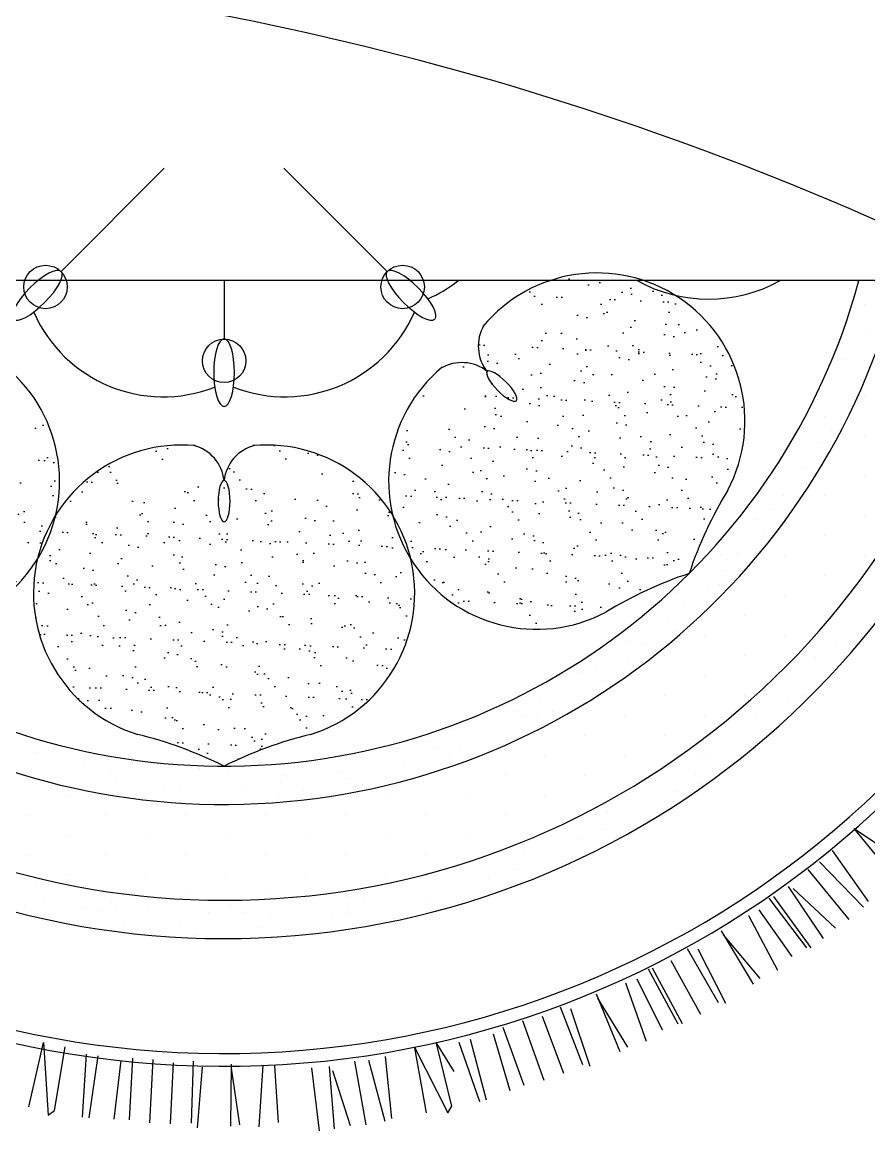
# Model space of a CAD drawing. Header units: inches. Extents: x 11.4 to 53.9, y 13.7 to 38.5.
# Drawn here: x 40.79 to 41.454, y 27.509 to 28.378 of the extents above; entities that cross this region are included whole.
import ezdxf

# ---------------------------------------------------------------- set-up
doc = ezdxf.new("R2010")
doc.units = ezdxf.units.IN
doc.header["$MEASUREMENT"] = 0
doc.layers.add('02', color=2, linetype='Continuous')
doc.layers.add('1', color=1, linetype='Continuous')
pattern_1 = [(97.5, (36.244365, -28.553754), (0.02113902, 0.019800588), [0, -0.022836538, 0, -0.025540865, 0, -0.024414062]), (127.5, (36.244365, -28.553754), (0.01117995, 0.048782748), [0, -0.0123197115, 0, -0.020582933, 0, -0.00788762]), (167.5, (36.257432, -28.566821), (-0.033023276, 0.033143515), [0, -0.007512019, 0, -0.027043269, 0, -0.03530649]), (177.5, (36.257432, -28.56682), (-0.02261181, 0.04125996), [0, -0.00375601, 0, -0.017728365, 0, -0.020282452])]

msp = doc.modelspace()

# ---------------------------------------------------------------- hatches: boundary and pattern name
at = {"layer": '1'}
h = msp.add_hatch(dxfattribs=at)
h.set_pattern_fill('AR-SAND', color=256, scale=0.016026, angle=135, style=0)
h.set_pattern_definition(pattern_1)
edge = h.paths.add_edge_path()
edge.add_ellipse((40.73025, 28.09273), major_axis=(-0.01147, -0.01147), ratio=0.285714, start_angle=0, end_angle=180)
edge.add_ellipse((40.73025, 28.09273), major_axis=(-0.01147, -0.01147), ratio=0.285714, start_angle=-180, end_angle=0, ccw=False)
edge.add_ellipse((40.76168, 28.07932), major_axis=(-0.02255, -0.02255), ratio=1, start_angle=194.28791, end_angle=263.74494, ccw=False)
edge.add_ellipse((40.7029, 28.01815), major_axis=(-0.0821, -0.0821), ratio=1, start_angle=121.77938, end_angle=184.72393, ccw=False)
edge.add_ellipse((40.91464, 27.93044), major_axis=(0.0821, -0.0821), ratio=1, start_angle=193.22062, end_angle=211.77938)
edge.add_ellipse((40.7029, 28.01815), major_axis=(-0.0821, -0.0821), ratio=1, start_angle=17.15727, end_angle=103.22062, ccw=False)
edge.add_ellipse((40.48325, 27.64416), major_axis=(0.2247, -0.2247), ratio=1, start_angle=103.62883, end_angle=116.64845)
edge.add_line((40.5833, 27.94577), (40.71878, 28.08126))
edge = h.paths.add_edge_path()
edge.add_ellipse((40.28169, 27.84572), major_axis=(-0.2247, -0.2247), ratio=1, start_angle=153.35155, end_angle=166.37117)
edge.add_ellipse((40.65567, 28.06538), major_axis=(0.0821, -0.0821), ratio=1, start_angle=166.77938, end_angle=252.84273, ccw=False)
edge.add_ellipse((40.56797, 28.27712), major_axis=(0.0821, -0.0821), ratio=1, start_angle=-31.77938, end_angle=-13.22062)
edge.add_ellipse((40.65567, 28.06538), major_axis=(-0.0821, -0.0821), ratio=1, start_angle=175.27607, end_angle=238.22062, ccw=False)
edge.add_ellipse((40.71684, 28.12415), major_axis=(0.02255, -0.02255), ratio=1, start_angle=6.25506, end_angle=75.71209, ccw=False)
edge.add_ellipse((40.73025, 28.09273), major_axis=(-0.01147, -0.01147), ratio=0.285714, start_angle=180, end_angle=360)
edge.add_ellipse((40.73025, 28.09273), major_axis=(-0.01147, -0.01147), ratio=0.285714, start_angle=0, end_angle=180, ccw=False)
edge.add_line((40.71878, 28.08126), (40.5833, 27.94577))
h = msp.add_hatch(dxfattribs=at)
h.set_pattern_fill('AR-SAND', color=256, scale=0.016026, angle=135, style=0)
h.set_pattern_definition(pattern_1)
edge = h.paths.add_edge_path()
edge.add_ellipse((41.16583, 28.09273), major_axis=(0.01147, -0.01147), ratio=0.285714, start_angle=0, end_angle=180)
edge.add_ellipse((41.16583, 28.09273), major_axis=(0.01147, -0.01147), ratio=0.285714, start_angle=-180, end_angle=0, ccw=False)
edge.add_ellipse((41.17924, 28.12415), major_axis=(-0.02255, -0.02255), ratio=1, start_angle=284.28791, end_angle=353.74494, ccw=False)
edge.add_ellipse((41.2404, 28.06538), major_axis=(0.0821, -0.0821), ratio=1, start_angle=121.77938, end_angle=184.72393, ccw=False)
edge.add_ellipse((41.32811, 28.27712), major_axis=(-0.0821, -0.0821), ratio=1, start_angle=13.22062, end_angle=31.77938)
edge.add_ellipse((41.2404, 28.06538), major_axis=(0.0821, -0.0821), ratio=1, start_angle=17.15727, end_angle=103.22062, ccw=False)
edge.add_ellipse((41.61439, 27.84572), major_axis=(0.2247, -0.2247), ratio=1, start_angle=193.62883, end_angle=206.64845)
edge.add_line((41.31278, 27.94577), (41.1773, 28.08126))
edge = h.paths.add_edge_path()
edge.add_ellipse((41.41283, 27.64416), major_axis=(0.2247, -0.2247), ratio=1, start_angle=153.35155, end_angle=166.37117)
edge.add_ellipse((41.19318, 28.01815), major_axis=(-0.0821, -0.0821), ratio=1, start_angle=346.77938, end_angle=432.84273, ccw=False)
edge.add_ellipse((40.98143, 27.93044), major_axis=(0.0821, -0.0821), ratio=1, start_angle=58.22062, end_angle=76.77938)
edge.add_ellipse((41.19318, 28.01815), major_axis=(-0.0821, -0.0821), ratio=1, start_angle=265.27607, end_angle=328.22062, ccw=False)
edge.add_ellipse((41.1344, 28.07932), major_axis=(0.02255, -0.02255), ratio=1, start_angle=96.25506, end_angle=165.71209, ccw=False)
edge.add_ellipse((41.16583, 28.09273), major_axis=(0.01147, -0.01147), ratio=0.285714, start_angle=180, end_angle=360)
edge.add_ellipse((41.16583, 28.09273), major_axis=(0.01147, -0.01147), ratio=0.285714, start_angle=0, end_angle=180, ccw=False)
edge.add_line((41.1773, 28.08126), (41.31278, 27.94577))
h = msp.add_hatch(dxfattribs=at)
h.set_pattern_fill('AR-SAND', color=256, scale=0.016026, angle=135, style=0)
h.set_pattern_definition(pattern_1)
edge = h.paths.add_edge_path()
edge.add_ellipse((40.94804, 28.00251), major_axis=(0, -0.01622), ratio=0.285714, start_angle=0, end_angle=180)
edge.add_ellipse((40.94804, 28.00251), major_axis=(0, -0.01622), ratio=0.285714, start_angle=180, end_angle=360, ccw=False)
edge.add_ellipse((40.97974, 28.01526), major_axis=(0.02255, -0.02255), ratio=1, start_angle=149.28791, end_angle=218.74494, ccw=False)
edge.add_ellipse((40.98143, 27.93044), major_axis=(0.0821, -0.0821), ratio=1, start_angle=76.77938, end_angle=139.72393, ccw=False)
edge.add_ellipse((41.19318, 28.01815), major_axis=(0.0821, -0.0821), ratio=1, start_angle=238.22062, end_angle=256.77938)
edge.add_ellipse((40.98143, 27.93044), major_axis=(-0.0821, -0.0821), ratio=1, start_angle=62.15727, end_angle=148.22062, ccw=False)
edge.add_ellipse((41.09056, 27.51068), major_axis=(-0.2247, -0.2247), ratio=1, start_angle=238.62883, end_angle=251.64845)
edge.add_line((40.94804, 27.79469), (40.94804, 27.9863))
edge = h.paths.add_edge_path()
edge.add_ellipse((40.80551, 27.51068), major_axis=(-0.2247, -0.2247), ratio=1, start_angle=198.35155, end_angle=211.37117)
edge.add_ellipse((40.91464, 27.93044), major_axis=(-0.0821, -0.0821), ratio=1, start_angle=301.77938, end_angle=387.84273, ccw=False)
edge.add_ellipse((40.7029, 28.01815), major_axis=(0.0821, -0.0821), ratio=1, start_angle=13.22062, end_angle=31.77938)
edge.add_ellipse((40.91464, 27.93044), major_axis=(0.0821, -0.0821), ratio=1, start_angle=130.27607, end_angle=193.22062, ccw=False)
edge.add_ellipse((40.91634, 28.01526), major_axis=(-0.02255, -0.02255), ratio=1, start_angle=141.25506, end_angle=210.71209, ccw=False)
edge.add_ellipse((40.94804, 28.00251), major_axis=(0, -0.01622), ratio=0.285714, start_angle=180, end_angle=360)
edge.add_ellipse((40.94804, 28.00251), major_axis=(0, -0.01622), ratio=0.285714, start_angle=0, end_angle=180, ccw=False)
edge.add_line((40.94804, 27.9863), (40.94804, 27.79469))

# ---------------------------------------------------------------- linework, layer by layer
at = {"layer": '02'}
for p, q in [((42.06965, 28.17545, 0.34286), (40.72751, 28.17545, 0.34286)), ((41.4749, 27.70571, 0.34286), (41.44214, 27.74577, 0.34286)), ((41.40586, 27.71368, 0.34286), (41.43787, 27.67439, 0.34286)), ((41.37904, 27.69245, 0.34286), (41.40823, 27.65231, 0.34286)), ((41.39435, 27.69871, 0.34286), (41.42751, 27.66774, 0.34286)), ((41.37518, 27.69127, 0.34286), (41.40467, 27.65215, 0.34286)), ((41.35928, 27.6777, 0.34286), (41.38202, 27.63482, 0.34286)), ((41.36319, 27.62369, 0.34286), (41.33807, 27.6655, 0.34286)), ((41.31129, 27.65157, 0.34286), (41.33543, 27.60933, 0.34286)), ((41.29846, 27.64217, 0.34286), (41.3216, 27.60031, 0.34286)), ((41.28064, 27.63575, 0.34286), (41.30395, 27.59267, 0.34286)), ((41.26289, 27.6247, 0.34286), (41.27898, 27.57891, 0.34286)), ((41.25869, 27.57072, 0.34286), (41.24009, 27.61581, 0.34286)), ((41.21154, 27.60604, 0.34286), (41.2291, 27.56067, 0.34286)), ((41.19745, 27.59866, 0.34286), (41.21408, 27.55381, 0.34286)), ((41.18342, 27.54414, 0.34286), (41.1669, 27.58979, 0.34286)), ((41.14103, 27.58056, 0.34286), (41.15359, 27.53305, 0.34286)), ((40.7948, 27.52763, 0.34286), (40.80644, 27.57806, 0.34286)), ((40.81502, 27.52471, 0.34286), (40.82331, 27.57453, 0.34286)), ((41.10677, 27.52276, 0.34286), (41.09774, 27.57372, 0.34286)), ((41.12652, 27.52798, 0.34286), (41.11465, 27.57708, 0.34286)), ((41.13211, 27.5782, 0.34286), (41.14839, 27.53167, 0.34286)), ((40.83982, 27.56873, 0.34286), (40.83659, 27.51954, 0.34286)), ((40.84895, 27.56741, 0.34286), (40.84191, 27.51877, 0.34286)), ((40.8737, 27.5173, 0.34286), (40.87636, 27.56577, 0.34286)), ((40.90795, 27.56198, 0.34286), (40.9057, 27.5142, 0.34286)), ((40.9238, 27.56326, 0.34286), (40.9222, 27.51463, 0.34286)), ((41.05042, 27.56343, 0.34286), (41.05917, 27.5135, 0.34286)), ((40.95337, 27.51229, 0.34286), (40.95391, 27.56107, 0.34286)), ((40.97837, 27.56033, 0.34286), (40.97524, 27.5119, 0.34286)), ((41.01664, 27.55799, 0.34286), (41.02251, 27.50871, 0.34286)), ((41.03306, 27.55598, 0.34286), (41.04688, 27.51277, 0.34286)), ((41.12346, 27.52273, 0.34286), (41.12652, 27.52798, 0.34286)), ((40.81014, 27.52107, 0.34286), (40.81502, 27.52471, 0.34286))]:
    msp.add_line(p, q, dxfattribs=at)
msp.add_arc((40.4919, 26.03616, 0.34286), 2.39101, 63.47275, 86.2716, dxfattribs=at)
at = {"layer": '1'}
for p, q in [((40.90113, 28.26361, 0.34286), (40.82071, 28.18319, 0.34286)), ((40.99494, 28.26361, 0.34286), (41.07537, 28.18319, 0.34286)), ((40.94804, 28.17545, 0.34286), (40.94804, 28.13045, 0.34286)), ((41.45016, 28.15665, 0.34286), (41.45016, 28.15665, 0.34286)), ((41.45088, 28.13557, 0.34286), (41.45088, 28.13557, 0.34286)), ((41.4351, 28.11351, 0.34286), (41.4351, 28.11351, 0.34286)), ((41.42364, 28.10321, 0.34286), (41.42364, 28.10321, 0.34286)), ((41.45008, 28.08497, 0.34286), (41.45008, 28.08497, 0.34286)), ((41.41916, 28.0692, 0.34286), (41.41916, 28.0692, 0.34286)), ((41.42456, 28.05883, 0.34286), (41.42456, 28.05883, 0.34286)), ((41.41648, 28.04884, 0.34286), (41.41648, 28.04884, 0.34286)), ((41.45008, 28.05367, 0.34286), (41.45008, 28.05367, 0.34286)), ((41.41477, 28.0358, 0.34286), (41.41477, 28.0358, 0.34286)), ((41.40139, 28.02863, 0.34286), (41.40139, 28.02863, 0.34286)), ((41.45008, 28.02237, 0.34286), (41.45008, 28.02237, 0.34286)), ((41.38696, 28.0068, 0.34286), (41.38696, 28.0068, 0.34286)), ((41.41878, 28.00672, 0.34286), (41.41878, 28.00672, 0.34286)), ((41.36538, 27.98833, 0.34286), (41.36538, 27.98833, 0.34286)), ((41.37662, 27.99635, 0.34286), (41.37662, 27.99635, 0.34286)), ((41.45008, 27.99107, 0.34286), (41.45008, 27.99107, 0.34286)), ((41.37211, 27.97777, 0.34286), (41.37211, 27.97777, 0.34286)), ((41.41878, 27.97542, 0.34286), (41.41878, 27.97542, 0.34286)), ((41.3507, 27.96258, 0.34286), (41.3507, 27.96258, 0.34286)), ((41.33792, 27.96107, 0.34286), (41.33792, 27.96107, 0.34286)), ((41.34215, 27.95645, 0.34286), (41.34215, 27.95645, 0.34286)), ((41.38748, 27.95977, 0.34286), (41.38748, 27.95977, 0.34286)), ((41.45008, 27.95977, 0.34286), (41.45008, 27.95977, 0.34286)), ((41.34103, 27.94837, 0.34286), (41.34103, 27.94837, 0.34286)), ((41.33694, 27.93712, 0.34286), (41.33694, 27.93712, 0.34286)), ((41.35618, 27.94412, 0.34286), (41.35618, 27.94412, 0.34286)), ((41.41878, 27.94412, 0.34286), (41.41878, 27.94412, 0.34286)), ((41.30254, 27.93058, 0.34286), (41.30254, 27.93058, 0.34286)), ((41.32753, 27.93238, 0.34286), (41.32753, 27.93238, 0.34286)), ((41.38748, 27.92847, 0.34286), (41.38748, 27.92847, 0.34286)), ((41.30927, 27.92002, 0.34286), (41.30927, 27.92002, 0.34286)), ((41.35618, 27.91282, 0.34286), (41.35618, 27.91282, 0.34286)), ((41.41878, 27.91282, 0.34286), (41.41878, 27.91282, 0.34286)), ((41.29598, 27.90758, 0.34286), (41.29598, 27.90758, 0.34286)), ((41.26628, 27.89281, 0.34286), (41.26628, 27.89281, 0.34286)), ((41.30276, 27.9001, 0.34286), (41.30276, 27.9001, 0.34286)), ((41.32488, 27.89717, 0.34286), (41.32488, 27.89717, 0.34286)), ((41.38748, 27.89717, 0.34286), (41.38748, 27.89717, 0.34286)), ((41.44751, 27.89537, 0.34286), (41.44751, 27.89537, 0.34286)), ((41.27818, 27.89061, 0.34286), (41.27818, 27.89061, 0.34286)), ((41.42795, 27.89013, 0.34286), (41.42795, 27.89013, 0.34286)), ((41.26456, 27.87977, 0.34286), (41.26456, 27.87977, 0.34286)), ((41.29358, 27.88152, 0.34286), (41.29358, 27.88152, 0.34286)), ((41.35618, 27.88152, 0.34286), (41.35618, 27.88152, 0.34286)), ((41.41201, 27.88021, 0.34286), (41.41201, 27.88021, 0.34286)), ((41.43467, 27.87957, 0.34286), (41.43467, 27.87957, 0.34286)), ((41.2286, 27.86791, 0.34286), (41.2286, 27.86791, 0.34286)), ((41.2397, 27.87282, 0.34286), (41.2397, 27.87282, 0.34286)), ((41.39254, 27.86699, 0.34286), (41.39254, 27.86699, 0.34286)), ((41.24694, 27.86184, 0.34286), (41.24694, 27.86184, 0.34286)), ((41.32488, 27.86587, 0.34286), (41.32488, 27.86587, 0.34286)), ((41.25117, 27.85723, 0.34286), (41.25117, 27.85723, 0.34286)), ((41.29358, 27.85022, 0.34286), (41.29358, 27.85022, 0.34286)), ((41.35618, 27.85022, 0.34286), (41.35618, 27.85022, 0.34286)), ((41.40359, 27.85017, 0.34286), (41.40359, 27.85017, 0.34286)), ((41.19561, 27.84849, 0.34286), (41.19561, 27.84849, 0.34286)), ((41.38986, 27.84663, 0.34286), (41.38986, 27.84663, 0.34286)), ((41.17793, 27.83789, 0.34286), (41.17793, 27.83789, 0.34286)), ((41.18216, 27.83328, 0.34286), (41.18216, 27.83328, 0.34286)), ((41.19389, 27.83546, 0.34286), (41.19389, 27.83546, 0.34286)), ((41.20543, 27.83771, 0.34286), (41.20543, 27.83771, 0.34286)), ((41.26228, 27.83457, 0.34286), (41.26228, 27.83457, 0.34286)), ((41.32488, 27.83457, 0.34286), (41.32488, 27.83457, 0.34286)), ((41.35017, 27.83298, 0.34286), (41.35017, 27.83298, 0.34286)), ((41.3651, 27.83238, 0.34286), (41.3651, 27.83238, 0.34286)), ((41.38815, 27.8336, 0.34286), (41.38815, 27.8336, 0.34286)), ((41.12762, 27.82453, 0.34286), (41.12762, 27.82453, 0.34286)), ((41.10892, 27.81394, 0.34286), (41.10892, 27.81394, 0.34286)), ((41.17685, 27.81507, 0.34286), (41.17685, 27.81507, 0.34286)), ((41.23098, 27.81892, 0.34286), (41.23098, 27.81892, 0.34286)), ((41.29358, 27.81892, 0.34286), (41.29358, 27.81892, 0.34286)), ((41.37183, 27.82182, 0.34286), (41.37183, 27.82182, 0.34286)), ((41.08416, 27.80858, 0.34286), (41.08416, 27.80858, 0.34286)), ((41.11315, 27.80933, 0.34286), (41.11315, 27.80933, 0.34286)), ((41.13241, 27.80701, 0.34286), (41.13241, 27.80701, 0.34286)), ((40.80091, 27.80516, 0.34286), (40.80091, 27.80516, 0.34286)), ((40.83884, 27.79824, 0.34286), (40.83884, 27.79824, 0.34286)), ((41.12494, 27.80417, 0.34286), (41.12494, 27.80417, 0.34286)), ((41.19968, 27.80327, 0.34286), (41.19968, 27.80327, 0.34286)), ((41.26228, 27.80327, 0.34286), (41.26228, 27.80327, 0.34286)), ((41.3192, 27.80232, 0.34286), (41.3192, 27.80232, 0.34286)), ((41.3254, 27.8007, 0.34286), (41.3254, 27.8007, 0.34286)), ((40.85911, 27.7888, 0.34286), (40.85911, 27.7888, 0.34286)), ((40.92898, 27.793, 0.34286), (40.92898, 27.793, 0.34286)), ((41.03992, 27.78999, 0.34286), (41.03992, 27.78999, 0.34286)), ((41.08979, 27.79533, 0.34286), (41.08979, 27.79533, 0.34286)), ((41.31748, 27.78928, 0.34286), (41.31748, 27.78928, 0.34286)), ((41.34074, 27.79241, 0.34286), (41.34074, 27.79241, 0.34286)), ((40.81701, 27.7827, 0.34286), (40.81701, 27.7827, 0.34286)), ((40.8627, 27.78207, 0.34286), (40.8627, 27.78207, 0.34286)), ((40.91351, 27.77954, 0.34286), (40.91351, 27.77954, 0.34286)), ((40.95095, 27.78782, 0.34286), (40.95095, 27.78782, 0.34286)), ((40.99248, 27.78295, 0.34286), (40.99248, 27.78295, 0.34286)), ((40.99533, 27.7872, 0.34286), (40.99533, 27.7872, 0.34286)), ((41.04415, 27.78538, 0.34286), (41.04415, 27.78538, 0.34286)), ((41.05696, 27.78022, 0.34286), (41.05696, 27.78022, 0.34286)), ((41.10578, 27.78762, 0.34286), (41.10578, 27.78762, 0.34286)), ((41.16838, 27.78762, 0.34286), (41.16838, 27.78762, 0.34286)), ((41.23098, 27.78762, 0.34286), (41.23098, 27.78762, 0.34286)), ((41.32103, 27.78098, 0.34286), (41.32103, 27.78098, 0.34286)), ((40.82408, 27.77197, 0.34286), (40.82408, 27.77197, 0.34286)), ((40.90154, 27.77802, 0.34286), (40.90154, 27.77802, 0.34286)), ((40.96176, 27.77797, 0.34286), (40.96176, 27.77797, 0.34286)), ((41.01, 27.77639, 0.34286), (41.01, 27.77639, 0.34286)), ((41.0513, 27.77754, 0.34286), (41.0513, 27.77754, 0.34286)), ((41.07448, 27.77197, 0.34286), (41.07448, 27.77197, 0.34286)), ((41.13708, 27.77197, 0.34286), (41.13708, 27.77197, 0.34286)), ((41.19968, 27.77197, 0.34286), (41.19968, 27.77197, 0.34286)), ((41.30226, 27.77462, 0.34286), (41.30226, 27.77462, 0.34286)), ((40.97091, 27.76604, 0.34286), (40.97091, 27.76604, 0.34286)), ((40.99077, 27.76991, 0.34286), (40.99077, 27.76991, 0.34286)), ((41.25124, 27.7685, 0.34286), (41.25124, 27.7685, 0.34286)), ((41.29949, 27.76692, 0.34286), (41.29949, 27.76692, 0.34286)), ((40.79278, 27.75632, 0.34286), (40.79278, 27.75632, 0.34286)), ((40.85538, 27.75632, 0.34286), (40.85538, 27.75632, 0.34286)), ((40.91798, 27.75632, 0.34286), (40.91798, 27.75632, 0.34286)), ((40.98058, 27.75632, 0.34286), (40.98058, 27.75632, 0.34286)), ((41.04318, 27.75632, 0.34286), (41.04318, 27.75632, 0.34286)), ((41.10578, 27.75632, 0.34286), (41.10578, 27.75632, 0.34286)), ((41.16838, 27.75632, 0.34286), (41.16838, 27.75632, 0.34286)), ((41.24853, 27.758, 0.34286), (41.24853, 27.758, 0.34286)), ((41.24681, 27.74497, 0.34286), (41.24681, 27.74497, 0.34286)), ((41.44214, 27.74577, 0.34286), (41.48948, 27.71383, 0.34286)), ((40.82408, 27.74067, 0.34286), (40.82408, 27.74067, 0.34286)), ((40.88668, 27.74067, 0.34286), (40.88668, 27.74067, 0.34286)), ((40.94928, 27.74067, 0.34286), (40.94928, 27.74067, 0.34286)), ((41.01188, 27.74067, 0.34286), (41.01188, 27.74067, 0.34286)), ((41.07448, 27.74067, 0.34286), (41.07448, 27.74067, 0.34286)), ((41.13708, 27.74067, 0.34286), (41.13708, 27.74067, 0.34286)), ((41.22807, 27.73831, 0.34286), (41.22807, 27.73831, 0.34286)), ((41.18054, 27.73404, 0.34286), (41.18054, 27.73404, 0.34286)), ((41.18302, 27.73308, 0.34286), (41.18302, 27.73308, 0.34286)), ((41.4534, 27.68851, 0.34286), (41.42529, 27.72863, 0.34286)), ((40.79278, 27.72502, 0.34286), (40.79278, 27.72502, 0.34286)), ((40.85538, 27.72502, 0.34286), (40.85538, 27.72502, 0.34286)), ((40.91798, 27.72502, 0.34286), (40.91798, 27.72502, 0.34286)), ((40.98058, 27.72502, 0.34286), (40.98058, 27.72502, 0.34286)), ((41.04318, 27.72502, 0.34286), (41.04318, 27.72502, 0.34286)), ((41.10578, 27.72502, 0.34286), (41.10578, 27.72502, 0.34286)), ((41.18344, 27.72653, 0.34286), (41.18344, 27.72653, 0.34286)), ((41.41509, 27.71961, 0.34286), (41.44944, 27.68408, 0.34286)), ((41.17786, 27.71369, 0.34286), (41.17786, 27.71369, 0.34286)), ((40.80021, 27.70247, 0.34286), (40.80021, 27.70247, 0.34286)), ((40.82408, 27.70937, 0.34286), (40.82408, 27.70937, 0.34286)), ((40.88668, 27.70937, 0.34286), (40.88668, 27.70937, 0.34286)), ((40.94928, 27.70937, 0.34286), (40.94928, 27.70937, 0.34286)), ((41.01188, 27.70937, 0.34286), (41.01188, 27.70937, 0.34286)), ((41.07448, 27.70937, 0.34286), (41.07448, 27.70937, 0.34286)), ((41.10681, 27.70918, 0.34286), (41.10681, 27.70918, 0.34286)), ((41.11401, 27.70913, 0.34286), (41.11401, 27.70913, 0.34286)), ((41.15505, 27.7076, 0.34286), (41.15505, 27.7076, 0.34286)), ((40.85115, 27.69432, 0.34286), (40.85115, 27.69432, 0.34286)), ((40.91798, 27.69372, 0.34286), (40.91798, 27.69372, 0.34286)), ((40.98058, 27.69372, 0.34286), (40.98058, 27.69372, 0.34286)), ((41.0454, 27.69246, 0.34286), (41.0454, 27.69246, 0.34286)), ((41.15235, 27.69713, 0.34286), (41.15235, 27.69713, 0.34286)), ((41.39043, 27.70026, 0.34286), (41.41786, 27.65952, 0.34286)), ((40.79141, 27.68487, 0.34286), (40.79141, 27.68487, 0.34286)), ((40.80694, 27.69191, 0.34286), (40.80694, 27.69191, 0.34286)), ((40.85997, 27.6886, 0.34286), (40.85997, 27.6886, 0.34286)), ((40.95317, 27.68615, 0.34286), (40.95317, 27.68615, 0.34286)), ((41.04501, 27.68518, 0.34286), (41.04501, 27.68518, 0.34286)), ((41.05789, 27.689, 0.34286), (41.05789, 27.689, 0.34286)), ((41.10988, 27.68973, 0.34286), (41.10988, 27.68973, 0.34286)), ((41.13398, 27.68735, 0.34286), (41.13398, 27.68735, 0.34286)), ((40.83965, 27.68329, 0.34286), (40.83965, 27.68329, 0.34286)), ((40.84944, 27.68128, 0.34286), (40.84944, 27.68128, 0.34286)), ((40.86291, 27.68225, 0.34286), (40.86291, 27.68225, 0.34286)), ((40.8879, 27.68172, 0.34286), (40.8879, 27.68172, 0.34286)), ((40.93615, 27.68014, 0.34286), (40.93615, 27.68014, 0.34286)), ((40.9641, 27.67982, 0.34286), (40.9641, 27.67982, 0.34286)), ((40.9844, 27.67856, 0.34286), (40.9844, 27.67856, 0.34286)), ((41.03264, 27.67698, 0.34286), (41.03264, 27.67698, 0.34286)), ((41.04369, 27.67942, 0.34286), (41.04369, 27.67942, 0.34286)), ((41.08089, 27.67541, 0.34286), (41.08089, 27.67541, 0.34286)), ((41.36744, 27.68206, 0.34286), (41.39329, 27.64555, 0.34286)), ((40.86964, 27.67169, 0.34286), (40.86964, 27.67169, 0.34286)), ((40.87993, 27.66682, 0.34286), (40.87993, 27.66682, 0.34286)), ((40.91294, 27.67123, 0.34286), (40.91294, 27.67123, 0.34286)), ((40.97742, 27.6685, 0.34286), (40.97742, 27.6685, 0.34286)), ((40.92561, 27.66203, 0.34286), (40.92561, 27.66203, 0.34286)), ((40.976, 27.66123, 0.34286), (40.976, 27.66123, 0.34286)), ((41.33935, 27.66254, 0.34286), (41.36826, 27.62822, 0.34286)), ((41.31962, 27.65133, 0.34286), (41.34134, 27.60885, 0.34286)), ((41.30753, 27.59258, 0.34286), (41.28395, 27.63623, 0.34286)), ((41.27161, 27.6278, 0.34286), (41.29172, 27.58784, 0.34286)), ((41.24092, 27.6127, 0.34286), (41.26438, 27.57444, 0.34286)), ((41.21973, 27.60455, 0.34286), (41.23488, 27.55931, 0.34286)), ((41.19901, 27.54826, 0.34286), (41.18222, 27.59495, 0.34286)), ((41.17226, 27.54008, 0.34286), (41.15941, 27.58447, 0.34286)), ((40.80644, 27.57806, 0.34286), (40.81014, 27.52107, 0.34286)), ((41.09774, 27.57372, 0.34286), (41.12346, 27.52273, 0.34286)), ((41.11465, 27.57708, 0.34286), (41.12824, 27.55511, 0.34286)), ((40.86184, 27.51793, 0.34286), (40.86739, 27.56382, 0.34286)), ((40.88966, 27.51499, 0.34286), (40.89248, 27.56453, 0.34286)), ((41.06136, 27.5641, 0.34286), (41.074, 27.51631, 0.34286)), ((41.07961, 27.51825, 0.34286), (41.07467, 27.56698, 0.34286)), ((40.93076, 27.55868, 0.34286), (40.92699, 27.51112, 0.34286)), ((40.95345, 27.55788, 0.34286), (40.96006, 27.5135, 0.34286)), ((40.9876, 27.55977, 0.34286), (40.99046, 27.51513, 0.34286)), ((41.03039, 27.55924, 0.34286), (41.03444, 27.5103, 0.34286))]:
    msp.add_line(p, q, dxfattribs=at)
for centre in [(40.80803, 28.1705, 0.34286), (41.08805, 28.1705, 0.34286), (40.94804, 28.11251, 0.34286)]:
    msp.add_circle(centre, 0.01704, dxfattribs=at)
for centre, radius, start, end in [((40.94804, 28.31052, 0.34286), 0.7512, 113.59319, 349.64217), ((40.94804, 28.31052, 0.34286), 0.74119, 113.93179, 349.50062), ((40.94804, 28.31052, 0.34286), 0.65104, 117.50432, 348.02669), ((40.94804, 28.31052, 0.34286), 0.62099, 118.95755, 347.4381), ((40.94804, 28.31052, 0.34286), 0.54587, 123.42117, 345.67483), ((40.94804, 28.31052, 0.34286), 0.51583, 125.65294, 344.82086), ((41.2404, 28.06538, 0.34286), 0.11611, 332.15727, 140.31892), ((41.06323, 28.2628, 0.34286), 0.11094, 293.66079, 308.05958), ((41.32811, 28.27712, 0.34286), 0.11611, 241.11445, 298.88555), ((40.90032, 28.19532, 0.34286), 0.11094, 203.66079, 291.33921), ((40.99575, 28.19532, 0.34286), 0.11094, 248.66079, 336.33921), ((41.17924, 28.12415, 0.34286), 0.03189, 149.28791, 218.74494), ((41.1344, 28.07932, 0.34286), 0.03189, 51.25506, 120.71209), ((40.7029, 28.01815, 0.34286), 0.11611, 242.15727, 50.31892), ((41.19318, 28.01815, 0.34286), 0.11611, 129.68108, 297.84273), ((40.91464, 27.93044, 0.34286), 0.11611, 84.68108, 252.84273), ((40.91634, 28.01526, 0.34286), 0.03189, 6.25506, 75.71209), ((40.97974, 28.01526, 0.34286), 0.03189, 104.28791, 173.74494), ((40.98143, 27.93044, 0.34286), 0.11611, 287.15727, 95.31892), ((41.61439, 27.84572, 0.34286), 0.31777, 148.62882, 161.64845), ((41.41283, 27.64416, 0.34286), 0.31777, 108.35155, 121.37117), ((40.80551, 27.51068, 0.34286), 0.31777, 63.35155, 76.37117), ((41.09056, 27.51068, 0.34286), 0.31777, 103.62883, 116.64845)]:
    msp.add_arc(centre, radius, start, end, dxfattribs=at)
at = {"layer": '1', "extrusion": (0, 0, -1)}
for centre, major_axis, ratio in [((40.80151, 28.16399, 0.34286), (-0.01873, -0.01873), 0.306812), ((41.09457, 28.16399, 0.34286), (0.01873, -0.01873), 0.306812), ((40.94804, 28.1033, 0.34286), (0, -0.02648), 0.306812), ((41.16583, 28.09273, 0.34286), (0.01147, -0.01147), 0.285714), ((40.94804, 28.00251, 0.34286), (0, -0.01622), 0.285714)]:
    msp.add_ellipse(centre, major_axis=major_axis, ratio=ratio, start_param=3.141593, end_param=9.424778, dxfattribs=at)

doc.saveas('drawing.dxf')
